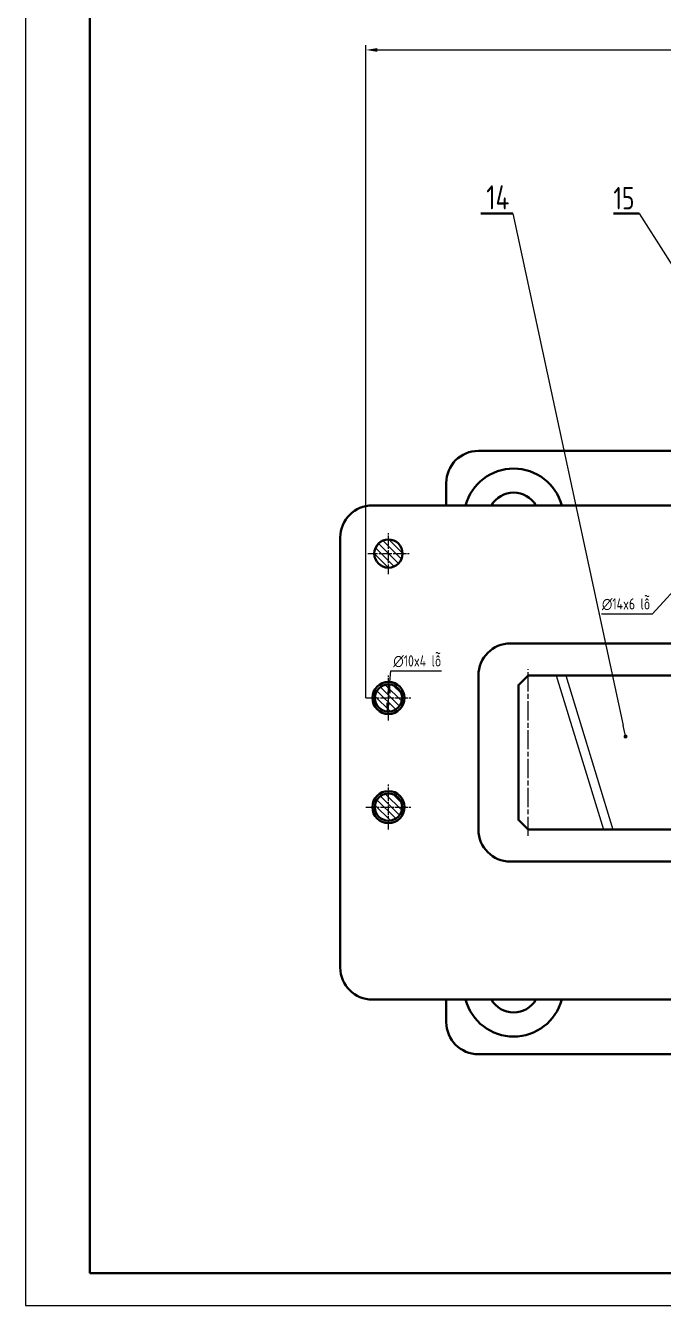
# Model space of a CAD drawing. Header units: millimetres. Extents: x -11122 to -2883, y -3177 to -1688.
# Drawn here: x -4072.1 to -3873.5, y -3176.6 to -2777.8 of the extents above; entities that cross this region are included whole.
import ezdxf

# ---------------------------------------------------------------- set-up
doc = ezdxf.new("R2010")
doc.units = ezdxf.units.MM
doc.header["$LTSCALE"] = 0.5
doc.linetypes.add('AM_ISO08W050', pattern=[18, 12, -1.5, 3, -1.5])
doc.linetypes.add('AM_ISO08W050x2', pattern=[9, 6, -0.75, 1.5, -0.75])
for name, color, linetype, lineweight in [('AM_0', 7, 'Continuous', 50), ('AM_4', 3, 'Continuous', 25), ('AM_5', 3, 'Continuous', 25), ('AM_7', 4, 'AM_ISO08W050', 25)]:
    doc.layers.add(name, color=color, linetype=linetype, lineweight=lineweight)
doc.styles.get("Standard").update_dxf_attribs({"font": 'tcvn+7284-2003i.ttf', "width": 0.8, "height": 3.5})
doc.styles.add('TCVN', font='tcvn+7284-2003i.ttf', dxfattribs={"width": 0.8, "height": 3.5})
doc.dimstyles.new('MyTemplate$0', dxfattribs={"dimtxt": 3.5, "dimasz": 3.5, "dimexe": 1.5, "dimexo": 0, "dimtad": 1, "dimtoh": 1, "dimdec": 0, "dimzin": 0, "dimtxsty": 'TCVN', "dimcen": 0, "dimclrd": 3, "dimclre": 3, "dimclrt": 1, "dimadec": 0, "dimazin": 0, "dimtfac": 1, "dimtdec": 0, "dimtofl": 0, "dimtmove": 0, "dimatfit": 3, "dimfxl": 1, "dimtfill": 1, "dimtolj": 1, "dimtzin": 0, "dimarcsym": 0})
doc.dimstyles.new('MyTemplate$3', dxfattribs={"dimtxt": 3.5, "dimasz": 3.5, "dimexe": 1.5, "dimexo": 0, "dimtad": 1, "dimtoh": 1, "dimdec": 0, "dimzin": 0, "dimtxsty": 'TCVN', "dimcen": 0, "dimclrd": 3, "dimclre": 3, "dimclrt": 1, "dimadec": 0, "dimazin": 0, "dimtfac": 1, "dimtdec": 0, "dimtofl": 0, "dimtmove": 0, "dimatfit": 3, "dimfxl": 1, "dimtfill": 1, "dimtolj": 1, "dimtzin": 0, "dimarcsym": 0})

# ---------------------------------------------------------------- blocks, each defined once
blk = doc.blocks.new('*D241')
at = {"layer": 'AM_5', "color": 3, "lineweight": -2, "transparency": 16777216}
for p, q in [((-3966.09, -2987.31), (-3966.09, -2783.87)), ((-3962.59, -2785.37), (-3519.5, -2785.37)), ((-3516, -2987.31), (-3516, -2783.87))]:
    blk.add_line(p, q, dxfattribs=at)
at = {"layer": 'AM_5', "color": 3, "transparency": 16777216}
for points in [[(-3962.59, -2784.79), (-3962.59, -2785.95), (-3966.09, -2785.37)], [(-3519.5, -2784.79), (-3519.5, -2785.95), (-3516, -2785.37)]]:
    blk.add_solid(points, dxfattribs=at)
at = {"layer": 'AM_5', "color": 1, "transparency": 16777216, "insert": (-3741.04, -2782.99), "char_height": 3.5, "attachment_point": 5, "style": 'TCVN', "bg_fill": 3, "box_fill_scale": 1.1, "bg_fill_color": 256, "bg_fill_true_color": 13158600, "bg_fill_transparency": 0}
blk.add_mtext('\\A1;450', dxfattribs=at)
blk = doc.blocks.new('*D247')
at = {"layer": 'AM_5', "color": 3, "lineweight": -2, "transparency": 16777216}
for p, q in [((-3958.65, -2982.33), (-3958.34, -2978.84)), ((-3958.34, -2978.84), (-3942.54, -2978.84)), ((-3959.22, -2988.8), (-3958.95, -2985.82))]:
    blk.add_line(p, q, dxfattribs=at)
at = {"layer": 'AM_5', "color": 3, "transparency": 16777216}
for points in [[(-3959.53, -2985.76), (-3958.37, -2985.87), (-3958.65, -2982.33)], [(-3959.8, -2988.75), (-3958.64, -2988.86), (-3959.52, -2992.29)]]:
    blk.add_solid(points, dxfattribs=at)
at = {"layer": 'AM_5', "color": 1, "transparency": 16777216, "insert": (-3950.13, -2975.88), "char_height": 3.5, "attachment_point": 5, "style": 'TCVN', "bg_fill": 3, "box_fill_scale": 1.1, "bg_fill_color": 256, "bg_fill_true_color": 13158600, "bg_fill_transparency": 0}
blk.add_mtext('\\A1;∅10x4 lỗ', dxfattribs=at)
blk = doc.blocks.new('*D248')
at = {"layer": 'AM_5', "color": 3, "lineweight": -2, "transparency": 16777216}
for p, q in [((-3876.88, -2961.07), (-3866.83, -2950.06)), ((-3892.69, -2961.07), (-3876.88, -2961.07))]:
    blk.add_line(p, q, dxfattribs=at)
at = {"layer": 'AM_5', "color": 3, "transparency": 16777216}
blk.add_solid([(-3867.26, -2949.67), (-3866.4, -2950.46), (-3864.47, -2947.48)], dxfattribs=at)
at = {"layer": 'AM_5', "color": 1, "transparency": 16777216, "insert": (-3885.1, -2958.11), "char_height": 3.5, "attachment_point": 5, "style": 'TCVN', "bg_fill": 3, "box_fill_scale": 1.1, "bg_fill_color": 256, "bg_fill_true_color": 13158600, "bg_fill_transparency": 0}
blk.add_mtext('\\A1;∅14x6 lỗ', dxfattribs=at)

msp = doc.modelspace()

# ---------------------------------------------------------------- hatches: boundary and pattern name
at = {"layer": 'AM_5'}
h = msp.add_hatch(color=256, dxfattribs=at)
edge = h.paths.add_edge_path(flags=0)
edge.add_arc((-3885.25, -2999.32), 0.625, 0, 360)
at = {"layer": 'AM_7'}
h = msp.add_hatch(dxfattribs=at)
h.set_pattern_fill('ANSI31', color=256, scale=0.5, angle=90)
h.paths.add_polyline_path([(-3959.09, -2937.91), (-3959.09, -2942.31), (-3954.69, -2942.31, 0.414214)])
h.paths.add_polyline_path([(-3954.69, -2942.31), (-3959.09, -2942.31), (-3959.09, -2946.71, 0.414214)])
h.paths.add_polyline_path([(-3959.09, -2942.31), (-3963.49, -2942.31, 0.414214), (-3959.09, -2946.71)])
h.paths.add_polyline_path([(-3959.09, -2937.91, 0.414214), (-3963.49, -2942.31), (-3959.09, -2942.31)])
h.paths.add_polyline_path([(-3531, -3061.91), (-3531, -3066.31), (-3526.6, -3066.31, 0.414214)])
h.paths.add_polyline_path([(-3526.6, -3066.31), (-3531, -3066.31), (-3531, -3070.71, 0.414214)])
h.paths.add_polyline_path([(-3531, -3066.31), (-3535.4, -3066.31, 0.414214), (-3531, -3070.71)])
h.paths.add_polyline_path([(-3531, -3061.91, 0.414214), (-3535.4, -3066.31), (-3531, -3066.31)])
h = msp.add_hatch(dxfattribs=at)
h.set_pattern_fill('ANSI31', color=256, scale=0.5, angle=90)
h.set_pattern_definition([(135, (-428.0833, -34), (-1.122532, -1.122532), [])])
h.paths.add_polyline_path([(-3959.09, -3017.06), (-3959.09, -3021.31), (-3954.84, -3021.31, 0.414214)])
h.paths.add_polyline_path([(-3959.09, -3017.06, 0.414214), (-3963.34, -3021.31), (-3959.09, -3021.31)])
h.paths.add_polyline_path([(-3959.09, -3021.31), (-3963.34, -3021.31, 0.414214), (-3959.09, -3025.56)])
h.paths.add_polyline_path([(-3954.98, -3022.41, 0.065543), (-3954.84, -3021.31), (-3959.09, -3021.31), (-3959.09, -3025.56, 0.339454)])

# ---------------------------------------------------------------- linework, layer by layer
at = {"layer": 'AM_0'}
for p, q in [((-4052.1, -2345.59), (-4052.1, -3166.59)), ((-3920.33, -2836.38), (-3930.33, -2836.38)), ((-3881.04, -2836.38), (-3889.04, -2836.38)), ((-3931.09, -2910.31), (-3859.75, -2910.31)), ((-3941.09, -2920.31), (-3941.09, -2927.31)), ((-3964.09, -2927.31), (-3864.75, -2927.31)), ((-3974.09, -2937.31), (-3974.09, -3071.31)), ((-3921.09, -2970.31), (-3837.25, -2970.31)), ((-3931.09, -3028.31), (-3931.09, -2980.31)), ((-3918.59, -3038.31), (-3921.09, -3038.31)), ((-3837.25, -3038.31), (-3918.59, -3038.31)), ((-3876.34, -3038.31), (-3888.34, -3038.31)), ((-3864.75, -3081.31), (-3964.09, -3081.31)), ((-3941.09, -3088.31), (-3941.09, -3081.31)), ((-3859.75, -3098.31), (-3931.09, -3098.31)), ((-2893.1, -3166.59), (-4052.1, -3166.59))]:
    msp.add_line(p, q, dxfattribs=at)
msp.add_lwpolyline([(-3830.09, -2980.31), (-3915.59, -2980.31), (-3918.59, -2983.31), (-3918.59, -3025.31), (-3915.59, -3028.31), (-3830.09, -3028.31)], dxfattribs=at)
for centre, radius in [((-3959.09, -2942.31), 4.4), ((-3959.09, -2987.31), 5), ((-3959.09, -3021.31), 5), ((-3959.09, -3021.31), 4.25)]:
    msp.add_circle(centre, radius, dxfattribs=at)
for centre, radius, start, end in [((-3931.09, -2920.31), 10, 90, 180), ((-3920.09, -2931.31), 8, 30, 150), ((-3964.09, -2937.31), 10, 90, 180), ((-3921.09, -2980.31), 10, 90, 180), ((-3921.09, -3028.31), 10, 180, 270), ((-3964.09, -3071.31), 10, 180, 270), ((-3920.09, -3077.31), 8, 210, 330), ((-3931.09, -3088.31), 10, 180, 270)]:
    msp.add_arc(centre, radius, start, end, dxfattribs=at)
at = {"layer": 'AM_0', "lineweight": 50}
for centre, start, end in [((-3920.09, -2931.31), 14.9552, 165.0448), ((-3920.09, -3077.31), 194.9552, 345.0448)]:
    msp.add_arc(centre, 15.5, start, end, dxfattribs=at)
at = {"layer": 'AM_4'}
for p, q in [((-4072.1, -2335.59), (-4072.1, -3176.59)), ((-3906.84, -2980.31), (-3892.16, -3028.31)), ((-3903.84, -2980.31), (-3889.16, -3028.31)), ((-4072.1, -3176.59), (-2883.1, -3176.59))]:
    msp.add_line(p, q, dxfattribs=at)
at = {"layer": 'AM_5'}
msp.add_line((-3885.38, -2998.71), (-3885.98, -2995.89), dxfattribs=at)
at = {"layer": 'AM_7', "linetype": 'AM_ISO08W050x2'}
for p, q in [((-3959.09, -2948.71), (-3959.09, -2935.91)), ((-3965.49, -2942.31), (-3952.69, -2942.31)), ((-3959.09, -2994.31), (-3959.09, -2980.31)), ((-3966.09, -2987.31), (-3952.09, -2987.31)), ((-3959.09, -3028.31), (-3959.09, -3014.31)), ((-3966.09, -3021.31), (-3952.09, -3021.31))]:
    msp.add_line(p, q, dxfattribs=at)

# ---------------------------------------------------------------- next in the draw order: dimensions: what is measured, and where the dimension line sits
at = {"layer": 'AM_5'}
dim = msp.add_linear_dim(base=(-3516, -2785.37), p1=(-3966.09, -2987.31), p2=(-3516, -2987.31), dimstyle='MyTemplate$0', dxfattribs=at)
dim.commit()
dim.dimension.update_dxf_attribs({"geometry": '*D241', "text_midpoint": (-3741.04, -2782.99)})

# ---------------------------------------------------------------- next in the draw order: linework, layer by layer
for p, q in [((-3920.32, -2836.38), (-3885.98, -2995.89)), ((-3881.04, -2836.38), (-3835.87, -2907.16))]:
    msp.add_line(p, q, dxfattribs=at)
at = {"layer": 'AM_7'}
msp.add_line((-3915.59, -3030.31), (-3915.59, -2978.31), dxfattribs=at)

# ---------------------------------------------------------------- next in the draw order: texts
at = {"layer": 'AM_5', "color": 1, "attachment_point": 8}
for s, insert, char_height in [('14', (-3925.03, -2835.07), 7.5), ('15', (-3885.75, -2835.07), 7)]:
    msp.add_mtext(s, dxfattribs=dict(at, insert=insert, char_height=char_height))

# ---------------------------------------------------------------- next in the draw order: dimensions: what is measured, and where the dimension line sits
at = {"layer": 'AM_5'}
dim = msp.add_diameter_dim_2p(p1=(-3959.52, -2992.29), p2=(-3958.65, -2982.33), dimstyle='MyTemplate$3', override={"dimpost": 'x4 lỗ', "dimatfit": 2}, dxfattribs=at)
dim.commit()
dim.dimension.update_dxf_attribs({"geometry": '*D247', "text_midpoint": (-3950.13, -2975.88)})

# ---------------------------------------------------------------- next in the draw order: hatches: boundary and pattern name
at = {"layer": 'AM_7'}
h = msp.add_hatch(dxfattribs=at)
h.set_pattern_fill('ANSI31', color=256, scale=0.5, angle=90)
h.set_pattern_definition([(135, (-428.0833, -6e-11), (-1.122532, -1.122532), [])])
h.paths.add_polyline_path([(-3959.09, -2983.06), (-3959.09, -2987.31), (-3954.84, -2987.31, 0.414214)])
h.paths.add_polyline_path([(-3959.09, -2983.06, 0.414214), (-3963.34, -2987.31), (-3959.09, -2987.31)])
h.paths.add_polyline_path([(-3959.09, -2987.31), (-3963.34, -2987.31, 0.414214), (-3959.09, -2991.56)])
h.paths.add_polyline_path([(-3954.98, -2988.41, 0.065543), (-3954.84, -2987.31), (-3959.09, -2987.31), (-3959.09, -2991.56, 0.339454)])

# ---------------------------------------------------------------- next in the draw order: linework, layer by layer
at = {"layer": 'AM_0'}
msp.add_circle((-3959.09, -2987.31), 4.25, dxfattribs=at)

# ---------------------------------------------------------------- next in the draw order: dimensions: what is measured, and where the dimension line sits
at = {"layer": 'AM_5'}
dim = msp.add_diameter_dim_2p(p1=(-3855.03, -2937.14), p2=(-3864.47, -2947.48), dimstyle='MyTemplate$3', override={"dimpost": 'x6 lỗ'}, dxfattribs=at)
dim.commit()
dim.dimension.update_dxf_attribs({"geometry": '*D248', "text_midpoint": (-3885.1, -2961.07), "dimtype": 163})

doc.saveas('drawing.dxf')
